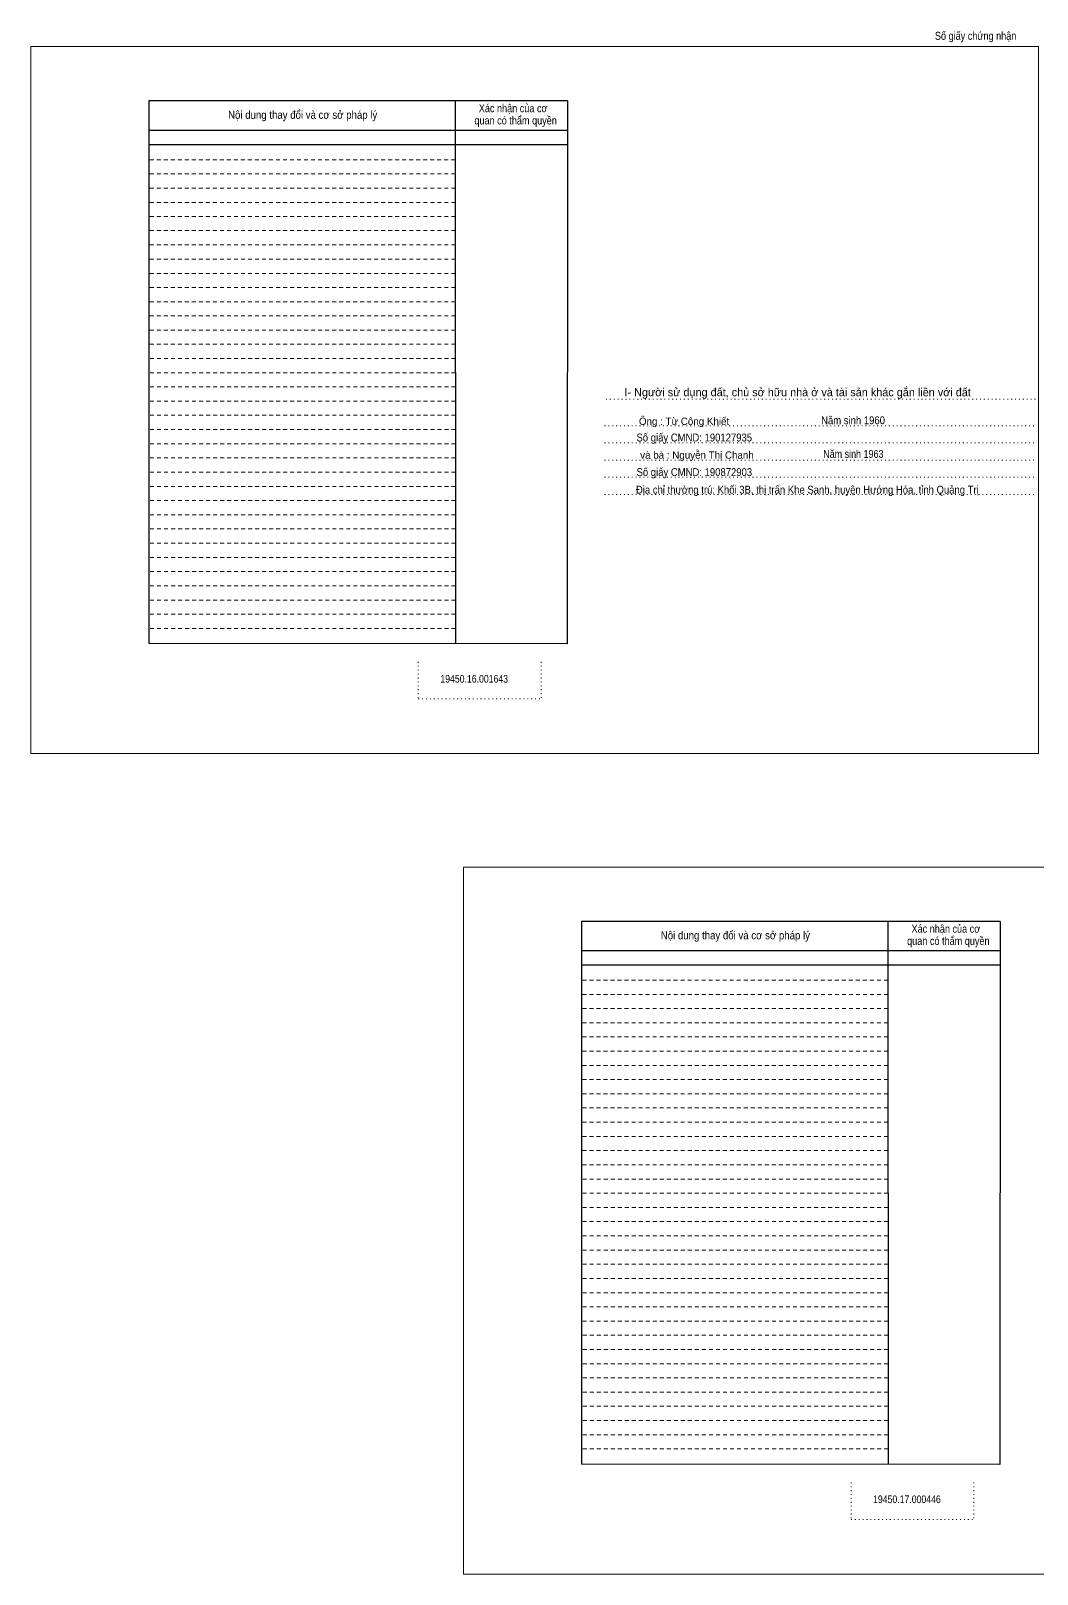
# Model space of a CAD drawing. Header units: metres. Extents: x 552853 to 553796, y 1839502 to 1839983.
# Drawn here: x 552853 to 553062.2, y 1839503.8 to 1839824.7 of the extents above; entities that cross this region are included whole.
import ezdxf
from ezdxf.enums import TextEntityAlignment as Align

# ---------------------------------------------------------------- set-up
doc = ezdxf.new("R2010")
doc.units = ezdxf.units.M
doc.header["$LTSCALE"] = 0.54
doc.linetypes.add('DOTTED', pattern=[1.5, 0.3, -1.2])
doc.linetypes.add('SHORT_DASHED', pattern=[2.7, 1.5, -1.2])
for name, color, linetype, lineweight in [('1', 7, 'DOTTED', 13), ('10', 7, 'Continuous', 13), ('2', 7, 'SHORT_DASHED', 13), ('28', 7, 'Continuous', 25)]:
    doc.layers.add(name, color=color, linetype=linetype, lineweight=lineweight)
doc.layers.add('18', color=7, linetype='Continuous')
doc.layers.add('40', color=7, linetype='Continuous')

msp = doc.modelspace()

# ---------------------------------------------------------------- linework, layer by layer
at = {"layer": '1'}
for p, q in [((552972.61, 1839748.12), (553062.51, 1839748.12)), ((552972.3, 1839742.61), (553062.2, 1839742.61)), ((552972.3, 1839739.04), (553062.2, 1839739.04)), ((552972.3, 1839735.48), (553062.2, 1839735.48)), ((552972.3, 1839731.91), (553062.2, 1839731.91)), ((552972.3, 1839728.32), (553062.2, 1839728.32)), ((552933.57, 1839693.49), (552933.57, 1839685.81)), ((552959.09, 1839693.49), (552959.09, 1839685.81)), ((552933.57, 1839685.81), (552959.09, 1839685.81)), ((553023.54, 1839522.86), (553023.54, 1839515.18)), ((553049.06, 1839522.86), (553049.06, 1839515.18)), ((553023.54, 1839515.18), (553049.06, 1839515.18))]:
    msp.add_line(p, q, dxfattribs=at)
at = {"layer": '1', "linetype": 'Continuous'}
for points in [[(552853.01, 1839674.43), (553062.52, 1839674.43), (553062.52, 1839821.47), (552853.01, 1839821.47)], [(552853.01, 1839821.47), (553062.52, 1839821.47), (553062.52, 1839674.43), (552853.01, 1839674.43)], [(552853.01, 1839674.43), (553062.52, 1839674.43), (553062.52, 1839821.47), (552853.01, 1839821.47)], [(552942.98, 1839503.8), (553152.49, 1839503.8), (553152.49, 1839650.84), (552942.98, 1839650.84)], [(552942.98, 1839650.84), (553152.49, 1839650.84), (553152.49, 1839503.8), (552942.98, 1839503.8)], [(552942.98, 1839503.8), (553152.49, 1839503.8), (553152.49, 1839650.84), (552942.98, 1839650.84)]]:
    msp.add_lwpolyline(points, close=True, dxfattribs=at)
at = {"layer": '2', "linetype": 'Continuous', "lineweight": 25}
for p, q in [((552964.56, 1839810.17), (552877.51, 1839810.17)), ((552877.51, 1839810.17), (552877.51, 1839697.33)), ((552941.24, 1839810.17), (552941.29, 1839697.26)), ((552964.56, 1839804.03), (552877.64, 1839804.03)), ((552964.56, 1839801.07), (552877.64, 1839801.07)), ((553054.53, 1839639.54), (552967.48, 1839639.54)), ((552967.48, 1839639.54), (552967.48, 1839526.7)), ((553031.21, 1839639.54), (553031.26, 1839526.63)), ((553054.53, 1839633.4), (552967.61, 1839633.4)), ((553054.53, 1839630.44), (552967.61, 1839630.44))]:
    msp.add_line(p, q, dxfattribs=at)
at = {"layer": '2'}
for p, q in [((552941.24, 1839797.94), (552877.51, 1839797.94)), ((552941.26, 1839794.99), (552877.51, 1839794.99)), ((552941.26, 1839794.99), (552877.51, 1839794.99)), ((552941.26, 1839792.03), (552877.51, 1839792.03)), ((552941.26, 1839789.08), (552877.51, 1839789.08)), ((552941.26, 1839786.14), (552877.51, 1839786.14)), ((552941.26, 1839783.19), (552877.51, 1839783.19)), ((552941.26, 1839780.22), (552877.51, 1839780.22)), ((552941.26, 1839777.27), (552877.51, 1839777.27)), ((552941.26, 1839774.31), (552877.51, 1839774.31)), ((552941.26, 1839771.37), (552877.51, 1839771.37)), ((552941.26, 1839768.42), (552877.51, 1839768.42)), ((552941.26, 1839765.45), (552877.51, 1839765.45)), ((552941.26, 1839762.51), (552877.51, 1839762.51)), ((552941.26, 1839759.55), (552877.51, 1839759.55)), ((552941.29, 1839756.59), (552877.51, 1839756.59)), ((552941.29, 1839753.63), (552877.51, 1839753.63)), ((552941.29, 1839750.68), (552877.51, 1839750.68)), ((552941.29, 1839747.73), (552877.51, 1839747.73)), ((552941.29, 1839744.79), (552877.51, 1839744.79)), ((552941.29, 1839741.82), (552877.51, 1839741.82)), ((552941.29, 1839738.88), (552877.51, 1839738.88)), ((552941.29, 1839735.94), (552877.51, 1839735.94)), ((552941.29, 1839732.96), (552877.51, 1839732.96)), ((552941.29, 1839730.01), (552877.51, 1839730.01)), ((552941.29, 1839727.05), (552877.51, 1839727.05)), ((552941.3, 1839724.12), (552877.51, 1839724.12)), ((552941.3, 1839721.15), (552877.51, 1839721.15)), ((552941.3, 1839718.19), (552877.51, 1839718.19)), ((552941.3, 1839715.24), (552877.51, 1839715.24)), ((552941.3, 1839712.29), (552877.51, 1839712.29)), ((552941.3, 1839709.33), (552877.51, 1839709.33)), ((552941.3, 1839706.38), (552877.51, 1839706.38)), ((552941.3, 1839703.43), (552877.51, 1839703.43)), ((552941.3, 1839700.48), (552877.51, 1839700.48)), ((553031.21, 1839627.31), (552967.48, 1839627.31)), ((553031.23, 1839624.36), (552967.48, 1839624.36)), ((553031.23, 1839624.36), (552967.48, 1839624.36)), ((553031.23, 1839621.4), (552967.48, 1839621.4)), ((553031.23, 1839618.45), (552967.48, 1839618.45)), ((553031.23, 1839615.51), (552967.48, 1839615.51)), ((553031.23, 1839612.56), (552967.48, 1839612.56)), ((553031.23, 1839609.59), (552967.48, 1839609.59)), ((553031.23, 1839606.64), (552967.48, 1839606.64)), ((553031.23, 1839603.68), (552967.48, 1839603.68)), ((553031.23, 1839600.74), (552967.48, 1839600.74)), ((553031.23, 1839597.79), (552967.48, 1839597.79)), ((553031.23, 1839594.82), (552967.48, 1839594.82)), ((553031.23, 1839591.88), (552967.48, 1839591.88)), ((553031.23, 1839588.92), (552967.48, 1839588.92)), ((553031.26, 1839585.96), (552967.48, 1839585.96)), ((553031.26, 1839583), (552967.48, 1839583)), ((553031.26, 1839580.05), (552967.48, 1839580.05)), ((553031.26, 1839577.1), (552967.48, 1839577.1)), ((553031.26, 1839574.16), (552967.48, 1839574.16)), ((553031.26, 1839571.19), (552967.48, 1839571.19)), ((553031.26, 1839568.25), (552967.48, 1839568.25)), ((553031.26, 1839565.31), (552967.48, 1839565.31)), ((553031.26, 1839562.33), (552967.48, 1839562.33)), ((553031.26, 1839559.38), (552967.48, 1839559.38)), ((553031.26, 1839556.42), (552967.48, 1839556.42)), ((553031.27, 1839553.49), (552967.48, 1839553.49)), ((553031.27, 1839550.52), (552967.48, 1839550.52)), ((553031.27, 1839547.56), (552967.48, 1839547.56)), ((553031.27, 1839544.61), (552967.48, 1839544.61)), ((553031.27, 1839541.66), (552967.48, 1839541.66)), ((553031.27, 1839538.7), (552967.48, 1839538.7)), ((553031.27, 1839535.75), (552967.48, 1839535.75)), ((553031.27, 1839532.8), (552967.48, 1839532.8)), ((553031.27, 1839529.85), (552967.48, 1839529.85))]:
    msp.add_line(p, q, dxfattribs=at)
at = {"layer": '2', "linetype": 'Continuous', "lineweight": 25}
for points in [[(552964.56, 1839810.17), (552964.53, 1839697.24), (552877.51, 1839697.33)], [(553054.53, 1839639.54), (553054.5, 1839526.61), (552967.48, 1839526.7)]]:
    msp.add_lwpolyline(points, dxfattribs=at)

# ---------------------------------------------------------------- texts
at = {"layer": '10', "width": 0.9}
msp.add_text('Địa chỉ thường trú: Khối 3B, thị trấn Khe Sanh, huyện Hướng Hóa, tỉnh Quảng Trị', height=1.64, dxfattribs=at).set_placement((553014.46, 1839728.5), align=Align.CENTER)
at = {"layer": '18', "width": 0.85}
for s, p in [('19450.16.001643', (552945.19, 1839689.2)), ('19450.17.000446', (553035.16, 1839518.57))]:
    msp.add_text(s, height=1.59, dxfattribs=at).set_placement(p, align=Align.CENTER)
at = {"layer": '2'}
for s, width, p in [('Nội dung thay đổi và cơ sở pháp lý', 0.9, (552909.525, 1839806.45)), ('Nội dung thay đổi và cơ sở pháp lý', 0.9, (552909.525, 1839806.45)), ('Xác nhận của cơ', 0.85, (552953.285, 1839807.82)), ('Xác nhận của cơ', 0.85, (552953.285, 1839807.82)), (' quan có thẩm quyền', 0.85, (552953.54, 1839805.28)), (' quan có thẩm quyền', 0.85, (552953.54, 1839805.28)), ('Nội dung thay đổi và cơ sở pháp lý', 0.9, (552999.495, 1839635.82)), ('Nội dung thay đổi và cơ sở pháp lý', 0.9, (552999.495, 1839635.82)), ('Xác nhận của cơ', 0.85, (553043.255, 1839637.19)), ('Xác nhận của cơ', 0.85, (553043.255, 1839637.19)), (' quan có thẩm quyền', 0.85, (553043.51, 1839634.65)), (' quan có thẩm quyền', 0.85, (553043.51, 1839634.65))]:
    msp.add_text(s, height=1.664, dxfattribs=dict(at, width=width)).set_placement(p, align=Align.CENTER)
at = {"layer": '28'}
for s, height, p in [('I- Người sử dụng đất, chủ sở hữu nhà ở và tài sản khác gắn liền với đất', 1.687, (553012.44, 1839748.75)), ('Ông : Từ Công Khiết', 1.52, (552988.825, 1839742.79)), ('và bà : Nguyễn Thị Chanh', 1.52, (552991.51, 1839735.76))]:
    msp.add_text(s, height=height, dxfattribs=at).set_placement(p, align=Align.CENTER)
for s, width, p in [('Năm sinh 1960', 0.9, (553023.96, 1839742.93)), ('Số giấy CMND: 190127935', 0.9, (552990.95, 1839739.35)), ('Năm sinh 1963', 0.85, (553024.025, 1839735.94)), ('Số giấy CMND: 190872903', 0.9, (552990.96, 1839732.16))]:
    msp.add_text(s, height=1.64, dxfattribs=dict(at, width=width)).set_placement(p, align=Align.CENTER)
at = {"layer": '40', "width": 0.85}
msp.add_text('Số giấy chứng nhận', height=1.664, dxfattribs=at).set_placement((553049.45, 1839822.88), align=Align.CENTER)

doc.saveas('drawing.dxf')
